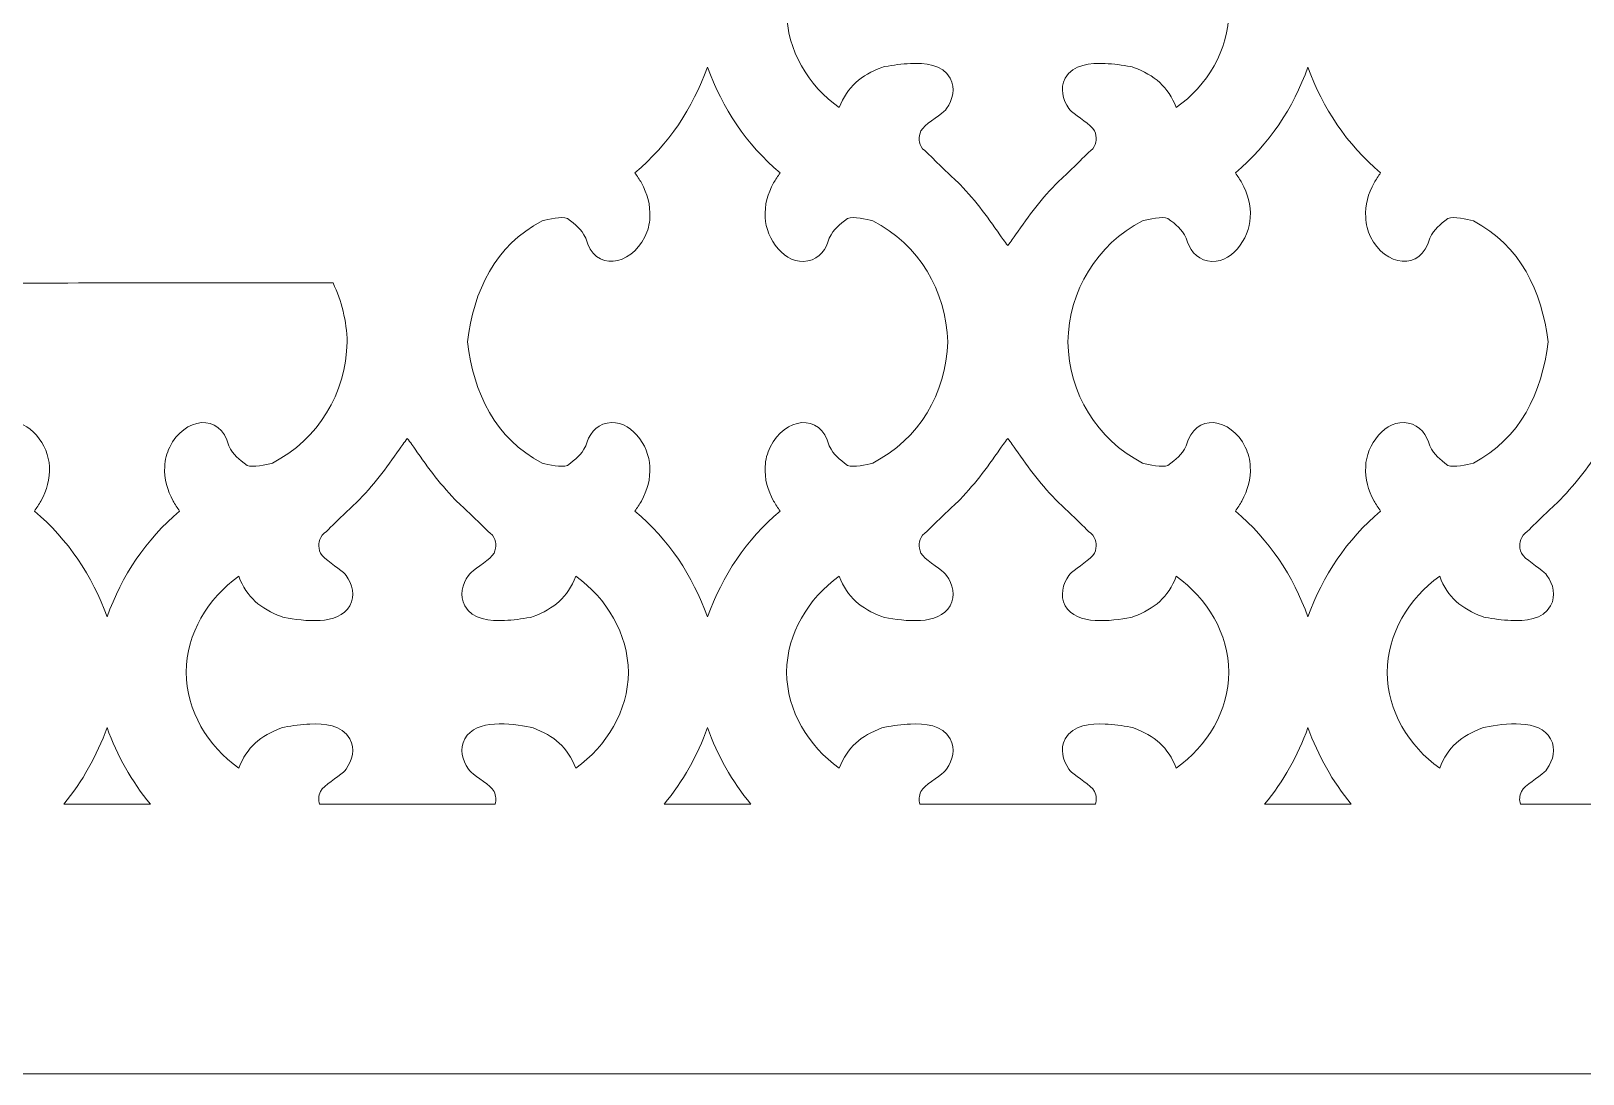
# Model space of a CAD drawing. Header units: centimetres. Extents: x -44 to 44, y -59 to 59.
# Drawn here: x -35.27 to -25.96, y -21.55 to -15.29 of the extents above; entities that cross this region are included whole.
import ezdxf

# ---------------------------------------------------------------- set-up
doc = ezdxf.new("R2010")
doc.units = ezdxf.units.CM
doc.header["$MEASUREMENT"] = 0
doc.layers.add('layer 1', color=7, linetype='Continuous')

msp = doc.modelspace()

# ---------------------------------------------------------------- linework, layer by layer
at = {"layer": 'layer 1', "color": 250, "lineweight": 9}
for points, knots in [([(-16.12309, -21.549), (-16.12309, -21.549), (-15.47685, -21.54941), (-15.47685, -21.54941), (-15.47685, -21.54941), (-15.47685, -21.54941), (-14.94831, -21.54941), (-14.94831, -21.54941), (-14.94831, -21.54941), (-14.94831, -21.54941), (-14.4126, -21.54941), (-14.4126, -21.54941), (-14.4126, -21.54941), (-14.4126, -21.54941), (-14.4126, -20.47798), (-14.4126, -20.47798), (-14.4126, -20.47798), (-14.4126, -20.17528), (-14.65245, -19.9299), (-14.94831, -19.9299), (-14.94831, -19.9299), (-14.94831, -18.03568), (-14.4126, -15.09626), (-14.4126, -14.30505), (-14.4126, -14.30505), (-14.4126, -14.30505), (-14.4126, -12.72236), (-14.4126, -12.72236), (-14.4126, -12.72236), (-14.4126, -11.93115), (-14.94831, -8.99173), (-14.94831, -7.09751), (-14.94831, -7.09751), (-14.65245, -7.09751), (-14.4126, -6.85213), (-14.4126, -6.54943), (-14.4126, -6.54943), (-14.4126, -6.54943), (-14.4126, -5.478), (-14.4126, -5.478), (-14.4126, -5.478), (-14.4126, -5.478), (-15.46206, -4.40655), (-15.46206, -4.40655), (-15.46206, -4.40655), (-15.46206, -4.40655), (-16.12309, -4.40655), (-16.12309, -4.40655), (-16.12309, -4.40655), (-16.12309, -4.40655), (-16.12309, -12.59229), (-16.12309, -12.59229), (-16.12309, -12.59229), (-16.12309, -12.59229), (-16.72309, -12.59229), (-16.72309, -12.59229), (-16.72309, -12.59229), (-16.72309, -12.59229), (-16.72309, -4.40655), (-16.72309, -4.40655), (-16.72309, -4.40655), (-16.72309, -4.40655), (-42.09452, -4.40655), (-42.09452, -4.40655), (-42.09452, -4.40655), (-42.09452, -4.40655), (-42.09452, -12.59229), (-42.09452, -12.59229), (-42.09452, -12.59229), (-42.09452, -12.59229), (-42.69452, -12.59229), (-42.69452, -12.59229), (-42.69452, -12.59229), (-42.69452, -12.59229), (-42.69452, -4.40655), (-42.69452, -4.40655), (-42.69452, -4.40655), (-42.69452, -4.40655), (-43.35555, -4.40655), (-43.35555, -4.40655), (-43.35555, -4.40655), (-43.35555, -4.40655), (-44.40501, -5.478), (-44.40501, -5.478), (-44.40501, -5.478), (-44.40501, -5.478), (-44.40501, -6.54943), (-44.40501, -6.54943), (-44.40501, -6.54943), (-44.40501, -6.85213), (-44.16516, -7.09751), (-43.8693, -7.09751), (-43.8693, -7.09751), (-43.8693, -8.99173), (-44.40501, -11.93115), (-44.40501, -12.72236), (-44.40501, -12.72236), (-44.40501, -12.72236), (-44.40501, -14.30505), (-44.40501, -14.30505), (-44.40501, -14.30505), (-44.40501, -15.09626), (-43.8693, -18.03568), (-43.8693, -19.9299), (-43.8693, -19.9299), (-44.16516, -19.9299), (-44.40501, -20.17528), (-44.40501, -20.47798), (-44.40501, -20.47798), (-44.40501, -20.47798), (-44.40501, -21.54941), (-44.40501, -21.54941), (-44.40501, -21.54941), (-44.40501, -21.54941), (-43.8693, -21.54941), (-43.8693, -21.54941), (-43.8693, -21.54941), (-43.8693, -21.54941), (-43.34076, -21.54941), (-43.34076, -21.54941), (-43.34076, -21.54941), (-43.34076, -21.54941), (-42.69452, -21.549), (-42.69452, -21.549), (-42.69452, -21.549), (-42.69452, -21.549), (-16.12309, -21.549), (-16.12309, -21.549)], [0, 0, 0, 0, 0.030303, 0.030303, 0.030303, 0.030303, 0.0606061, 0.0606061, 0.0606061, 0.0606061, 0.0909091, 0.0909091, 0.0909091, 0.0909091, 0.1212121, 0.1212121, 0.1212121, 0.1212121, 0.1515152, 0.1515152, 0.1515152, 0.1515152, 0.1818182, 0.1818182, 0.1818182, 0.1818182, 0.2121212, 0.2121212, 0.2121212, 0.2121212, 0.2424242, 0.2424242, 0.2424242, 0.2424242, 0.2727273, 0.2727273, 0.2727273, 0.2727273, 0.3030303, 0.3030303, 0.3030303, 0.3030303, 0.3333333, 0.3333333, 0.3333333, 0.3333333, 0.3636364, 0.3636364, 0.3636364, 0.3636364, 0.3939394, 0.3939394, 0.3939394, 0.3939394, 0.4242424, 0.4242424, 0.4242424, 0.4242424, 0.4545455, 0.4545455, 0.4545455, 0.4545455, 0.4848485, 0.4848485, 0.4848485, 0.4848485, 0.5151515, 0.5151515, 0.5151515, 0.5151515, 0.5454545, 0.5454545, 0.5454545, 0.5454545, 0.5757576, 0.5757576, 0.5757576, 0.5757576, 0.6060606, 0.6060606, 0.6060606, 0.6060606, 0.6363636, 0.6363636, 0.6363636, 0.6363636, 0.6666667, 0.6666667, 0.6666667, 0.6666667, 0.6969697, 0.6969697, 0.6969697, 0.6969697, 0.7272727, 0.7272727, 0.7272727, 0.7272727, 0.7575758, 0.7575758, 0.7575758, 0.7575758, 0.7878788, 0.7878788, 0.7878788, 0.7878788, 0.8181818, 0.8181818, 0.8181818, 0.8181818, 0.8484848, 0.8484848, 0.8484848, 0.8484848, 0.8787879, 0.8787879, 0.8787879, 0.8787879, 0.9090909, 0.9090909, 0.9090909, 0.9090909, 0.9393939, 0.9393939, 0.9393939, 0.9393939, 1, 1, 1, 1]), ([(-29.40881, -13.77364), (-29.42636, -13.79434), (-29.44753, -13.82541), (-29.45591, -13.83761), (-29.45591, -13.83761), (-29.53478, -13.95221), (-29.61401, -14.0586), (-29.7129, -14.1573), (-29.7129, -14.1573), (-29.7129, -14.1573), (-29.71517, -14.15957), (-29.71517, -14.15957), (-29.71517, -14.15957), (-29.71517, -14.15957), (-29.71759, -14.16171), (-29.71759, -14.16171), (-29.71759, -14.16171), (-29.78743, -14.22349), (-29.85026, -14.29174), (-29.9196, -14.35419), (-29.9196, -14.35419), (-29.94323, -14.3895), (-29.94604, -14.42087), (-29.92922, -14.46122), (-29.92922, -14.46122), (-29.90899, -14.49864), (-29.8257, -14.54631), (-29.79212, -14.57683), (-29.79212, -14.57683), (-29.79212, -14.57683), (-29.78308, -14.58504), (-29.78308, -14.58504), (-29.78308, -14.58504), (-29.78308, -14.58504), (-29.77613, -14.59509), (-29.77613, -14.59509), (-29.77613, -14.59509), (-29.73853, -14.64932), (-29.72018, -14.71545), (-29.75404, -14.77686), (-29.75404, -14.77686), (-29.82083, -14.89804), (-30.03186, -14.86854), (-30.14571, -14.84655), (-30.14571, -14.84655), (-30.14571, -14.84655), (-30.15461, -14.84484), (-30.15461, -14.84484), (-30.15461, -14.84484), (-30.15461, -14.84484), (-30.16309, -14.84166), (-30.16309, -14.84166), (-30.16309, -14.84166), (-30.28954, -14.79418), (-30.3708, -14.72747), (-30.41959, -14.60042), (-30.41959, -14.60042), (-30.60572, -14.73364), (-30.73268, -14.94356), (-30.73493, -15.17499), (-30.73493, -15.17499), (-30.73268, -15.40828), (-30.60574, -15.61839), (-30.41961, -15.75165), (-30.41961, -15.75165), (-30.3708, -15.6246), (-30.28954, -15.55789), (-30.16311, -15.51039), (-30.16311, -15.51039), (-30.16311, -15.51039), (-30.15458, -15.50719), (-30.15458, -15.50719), (-30.15458, -15.50719), (-30.15458, -15.50719), (-30.14567, -15.50548), (-30.14567, -15.50548), (-30.14567, -15.50548), (-30.09585, -15.4959), (-30.0432, -15.48911), (-29.99261, -15.48681), (-29.99261, -15.48681), (-29.90745, -15.48294), (-29.80043, -15.49101), (-29.75404, -15.57521), (-29.75404, -15.57521), (-29.72018, -15.63662), (-29.73853, -15.70275), (-29.77613, -15.75699), (-29.77613, -15.75699), (-29.77613, -15.75699), (-29.78308, -15.76704), (-29.78308, -15.76704), (-29.78308, -15.76704), (-29.78308, -15.76704), (-29.79212, -15.77524), (-29.79212, -15.77524), (-29.79212, -15.77524), (-29.82572, -15.80578), (-29.90899, -15.85339), (-29.9292, -15.89083), (-29.9292, -15.89083), (-29.94604, -15.9312), (-29.94323, -15.96257), (-29.9196, -15.99789), (-29.9196, -15.99789), (-29.85026, -16.06033), (-29.78743, -16.12858), (-29.71759, -16.19036), (-29.71759, -16.19036), (-29.71759, -16.19036), (-29.71517, -16.1925), (-29.71517, -16.1925), (-29.71517, -16.1925), (-29.71517, -16.1925), (-29.7129, -16.19477), (-29.7129, -16.19477), (-29.7129, -16.19477), (-29.61401, -16.29347), (-29.53478, -16.39986), (-29.45591, -16.51446), (-29.45591, -16.51446), (-29.44753, -16.52666), (-29.42638, -16.55773), (-29.40881, -16.57843), (-29.40881, -16.57843), (-29.39123, -16.55773), (-29.37008, -16.52666), (-29.36171, -16.51446), (-29.36171, -16.51446), (-29.28283, -16.39986), (-29.20361, -16.29347), (-29.10471, -16.19477), (-29.10471, -16.19477), (-29.10471, -16.19477), (-29.10244, -16.1925), (-29.10244, -16.1925), (-29.10244, -16.1925), (-29.10244, -16.1925), (-29.10002, -16.19036), (-29.10002, -16.19036), (-29.10002, -16.19036), (-29.03018, -16.12858), (-28.96736, -16.06033), (-28.89801, -15.99789), (-28.89801, -15.99789), (-28.87438, -15.96257), (-28.87157, -15.9312), (-28.88841, -15.89083), (-28.88841, -15.89083), (-28.90862, -15.85339), (-28.99189, -15.80578), (-29.02549, -15.77524), (-29.02549, -15.77524), (-29.02549, -15.77524), (-29.03453, -15.76704), (-29.03453, -15.76704), (-29.03453, -15.76704), (-29.03453, -15.76704), (-29.04148, -15.75699), (-29.04148, -15.75699), (-29.04148, -15.75699), (-29.07908, -15.70275), (-29.09743, -15.63662), (-29.06357, -15.57521), (-29.06357, -15.57521), (-29.01718, -15.49101), (-28.91016, -15.48294), (-28.82501, -15.48681), (-28.82501, -15.48681), (-28.77441, -15.48911), (-28.72176, -15.4959), (-28.67194, -15.50548), (-28.67194, -15.50548), (-28.67194, -15.50548), (-28.66303, -15.50719), (-28.66303, -15.50719), (-28.66303, -15.50719), (-28.66303, -15.50719), (-28.6545, -15.51039), (-28.6545, -15.51039), (-28.6545, -15.51039), (-28.52807, -15.55789), (-28.44681, -15.6246), (-28.398, -15.75165), (-28.398, -15.75165), (-28.21187, -15.61839), (-28.08493, -15.40828), (-28.08268, -15.17499), (-28.08268, -15.17499), (-28.08493, -14.94356), (-28.21189, -14.73364), (-28.39802, -14.60042), (-28.39802, -14.60042), (-28.44681, -14.72747), (-28.52807, -14.79418), (-28.65452, -14.84166), (-28.65452, -14.84166), (-28.65452, -14.84166), (-28.66301, -14.84484), (-28.66301, -14.84484), (-28.66301, -14.84484), (-28.66301, -14.84484), (-28.6719, -14.84655), (-28.6719, -14.84655), (-28.6719, -14.84655), (-28.78575, -14.86854), (-28.99678, -14.89804), (-29.06357, -14.77686), (-29.06357, -14.77686), (-29.09743, -14.71545), (-29.07908, -14.64932), (-29.04148, -14.59509), (-29.04148, -14.59509), (-29.04148, -14.59509), (-29.03453, -14.58504), (-29.03453, -14.58504), (-29.03453, -14.58504), (-29.03453, -14.58504), (-29.02549, -14.57683), (-29.02549, -14.57683), (-29.02549, -14.57683), (-28.99191, -14.54631), (-28.90862, -14.49864), (-28.88839, -14.46122), (-28.88839, -14.46122), (-28.87157, -14.42087), (-28.87438, -14.3895), (-28.89801, -14.35419), (-28.89801, -14.35419), (-28.96736, -14.29174), (-29.03018, -14.22349), (-29.10002, -14.16171), (-29.10002, -14.16171), (-29.10002, -14.16171), (-29.10244, -14.15957), (-29.10244, -14.15957), (-29.10244, -14.15957), (-29.10244, -14.15957), (-29.10471, -14.1573), (-29.10471, -14.1573), (-29.10471, -14.1573), (-29.20361, -14.0586), (-29.28283, -13.95221), (-29.36171, -13.83761), (-29.36171, -13.83761), (-29.37008, -13.82541), (-29.39126, -13.79434), (-29.40881, -13.77364)], [0, 0, 0, 0, 0.015873, 0.015873, 0.015873, 0.015873, 0.031746, 0.031746, 0.031746, 0.031746, 0.047619, 0.047619, 0.047619, 0.047619, 0.0634921, 0.0634921, 0.0634921, 0.0634921, 0.0793651, 0.0793651, 0.0793651, 0.0793651, 0.0952381, 0.0952381, 0.0952381, 0.0952381, 0.1111111, 0.1111111, 0.1111111, 0.1111111, 0.1269841, 0.1269841, 0.1269841, 0.1269841, 0.1428571, 0.1428571, 0.1428571, 0.1428571, 0.1587302, 0.1587302, 0.1587302, 0.1587302, 0.1746032, 0.1746032, 0.1746032, 0.1746032, 0.1904762, 0.1904762, 0.1904762, 0.1904762, 0.2063492, 0.2063492, 0.2063492, 0.2063492, 0.2222222, 0.2222222, 0.2222222, 0.2222222, 0.2380952, 0.2380952, 0.2380952, 0.2380952, 0.2539683, 0.2539683, 0.2539683, 0.2539683, 0.2698413, 0.2698413, 0.2698413, 0.2698413, 0.2857143, 0.2857143, 0.2857143, 0.2857143, 0.3015873, 0.3015873, 0.3015873, 0.3015873, 0.3174603, 0.3174603, 0.3174603, 0.3174603, 0.3333333, 0.3333333, 0.3333333, 0.3333333, 0.3492063, 0.3492063, 0.3492063, 0.3492063, 0.3650794, 0.3650794, 0.3650794, 0.3650794, 0.3809524, 0.3809524, 0.3809524, 0.3809524, 0.3968254, 0.3968254, 0.3968254, 0.3968254, 0.4126984, 0.4126984, 0.4126984, 0.4126984, 0.4285714, 0.4285714, 0.4285714, 0.4285714, 0.4444444, 0.4444444, 0.4444444, 0.4444444, 0.4603175, 0.4603175, 0.4603175, 0.4603175, 0.4761905, 0.4761905, 0.4761905, 0.4761905, 0.4920635, 0.4920635, 0.4920635, 0.4920635, 0.5079365, 0.5079365, 0.5079365, 0.5079365, 0.5238095, 0.5238095, 0.5238095, 0.5238095, 0.5396825, 0.5396825, 0.5396825, 0.5396825, 0.5555556, 0.5555556, 0.5555556, 0.5555556, 0.5714286, 0.5714286, 0.5714286, 0.5714286, 0.5873016, 0.5873016, 0.5873016, 0.5873016, 0.6031746, 0.6031746, 0.6031746, 0.6031746, 0.6190476, 0.6190476, 0.6190476, 0.6190476, 0.6349206, 0.6349206, 0.6349206, 0.6349206, 0.6507937, 0.6507937, 0.6507937, 0.6507937, 0.6666667, 0.6666667, 0.6666667, 0.6666667, 0.6825397, 0.6825397, 0.6825397, 0.6825397, 0.6984127, 0.6984127, 0.6984127, 0.6984127, 0.7142857, 0.7142857, 0.7142857, 0.7142857, 0.7301587, 0.7301587, 0.7301587, 0.7301587, 0.7460317, 0.7460317, 0.7460317, 0.7460317, 0.7619048, 0.7619048, 0.7619048, 0.7619048, 0.7777778, 0.7777778, 0.7777778, 0.7777778, 0.7936508, 0.7936508, 0.7936508, 0.7936508, 0.8095238, 0.8095238, 0.8095238, 0.8095238, 0.8253968, 0.8253968, 0.8253968, 0.8253968, 0.8412698, 0.8412698, 0.8412698, 0.8412698, 0.8571429, 0.8571429, 0.8571429, 0.8571429, 0.8730159, 0.8730159, 0.8730159, 0.8730159, 0.8888889, 0.8888889, 0.8888889, 0.8888889, 0.9047619, 0.9047619, 0.9047619, 0.9047619, 0.9206349, 0.9206349, 0.9206349, 0.9206349, 0.9365079, 0.9365079, 0.9365079, 0.9365079, 0.952381, 0.952381, 0.952381, 0.952381, 0.968254, 0.968254, 0.968254, 0.968254, 1, 1, 1, 1]), ([(-30.21763, -17.88424), (-29.94006, -17.74009), (-29.77851, -17.4678), (-29.769, -17.15766), (-29.769, -17.15766), (-29.77851, -16.84753), (-29.94006, -16.57524), (-30.21763, -16.43109), (-30.21763, -16.43109), (-30.25583, -16.42067), (-30.3345, -16.40306), (-30.36986, -16.41677), (-30.36986, -16.41677), (-30.42013, -16.45639), (-30.45056, -16.47664), (-30.47951, -16.53411), (-30.47951, -16.53411), (-30.49635, -16.59971), (-30.53663, -16.65726), (-30.60776, -16.67145), (-30.60776, -16.67145), (-30.74569, -16.69899), (-30.86055, -16.53555), (-30.86336, -16.41054), (-30.86336, -16.41054), (-30.86803, -16.33618), (-30.84846, -16.26804), (-30.81285, -16.20317), (-30.81285, -16.20317), (-30.80205, -16.1835), (-30.78724, -16.16286), (-30.77391, -16.14264), (-30.77391, -16.14264), (-30.97733, -15.97172), (-31.12022, -15.75534), (-31.20945, -15.50822), (-31.20945, -15.50822), (-31.29868, -15.75536), (-31.44156, -15.97174), (-31.64501, -16.14266), (-31.64501, -16.14266), (-31.63174, -16.16274), (-31.61689, -16.18344), (-31.60605, -16.20317), (-31.60605, -16.20317), (-31.57043, -16.26801), (-31.55089, -16.33611), (-31.55554, -16.41045), (-31.55554, -16.41045), (-31.55636, -16.45067), (-31.56756, -16.49061), (-31.58516, -16.52664), (-31.58516, -16.52664), (-31.67066, -16.70173), (-31.88786, -16.74096), (-31.9395, -16.53392), (-31.9395, -16.53392), (-31.96841, -16.47658), (-31.99886, -16.45635), (-32.04906, -16.41675), (-32.04906, -16.41675), (-32.0844, -16.40306), (-32.16306, -16.42067), (-32.20125, -16.43109), (-32.20125, -16.43109), (-32.48318, -16.57774), (-32.61306, -16.85284), (-32.64921, -17.15766), (-32.64921, -17.15766), (-32.61306, -17.46249), (-32.48318, -17.73759), (-32.20125, -17.88424), (-32.20125, -17.88424), (-32.16306, -17.89466), (-32.0844, -17.91227), (-32.04908, -17.89854), (-32.04908, -17.89854), (-31.99877, -17.85889), (-31.96834, -17.83869), (-31.93939, -17.78119), (-31.93939, -17.78119), (-31.92255, -17.71562), (-31.88228, -17.65806), (-31.81116, -17.64386), (-31.81116, -17.64386), (-31.67323, -17.61632), (-31.55835, -17.77978), (-31.55554, -17.90479), (-31.55554, -17.90479), (-31.55087, -17.97913), (-31.57041, -18.04727), (-31.60605, -18.11214), (-31.60605, -18.11214), (-31.61685, -18.13183), (-31.63166, -18.15244), (-31.64498, -18.17267), (-31.64498, -18.17267), (-31.44154, -18.34359), (-31.29866, -18.55997), (-31.20945, -18.80711), (-31.20945, -18.80711), (-31.12022, -18.55997), (-30.97733, -18.34356), (-30.77389, -18.17265), (-30.77389, -18.17265), (-30.78716, -18.15257), (-30.80201, -18.13187), (-30.81285, -18.11214), (-30.81285, -18.11214), (-30.84846, -18.04731), (-30.86801, -17.97919), (-30.86336, -17.90488), (-30.86336, -17.90488), (-30.86254, -17.86466), (-30.85131, -17.82471), (-30.83374, -17.78869), (-30.83374, -17.78869), (-30.74824, -17.61362), (-30.53104, -17.57436), (-30.4794, -17.78139), (-30.4794, -17.78139), (-30.45049, -17.83873), (-30.42006, -17.85894), (-30.36983, -17.89854), (-30.36983, -17.89854), (-30.3345, -17.91227), (-30.25583, -17.89466), (-30.21763, -17.88424)], [0, 0, 0, 0, 0.030303, 0.030303, 0.030303, 0.030303, 0.0606061, 0.0606061, 0.0606061, 0.0606061, 0.0909091, 0.0909091, 0.0909091, 0.0909091, 0.1212121, 0.1212121, 0.1212121, 0.1212121, 0.1515152, 0.1515152, 0.1515152, 0.1515152, 0.1818182, 0.1818182, 0.1818182, 0.1818182, 0.2121212, 0.2121212, 0.2121212, 0.2121212, 0.2424242, 0.2424242, 0.2424242, 0.2424242, 0.2727273, 0.2727273, 0.2727273, 0.2727273, 0.3030303, 0.3030303, 0.3030303, 0.3030303, 0.3333333, 0.3333333, 0.3333333, 0.3333333, 0.3636364, 0.3636364, 0.3636364, 0.3636364, 0.3939394, 0.3939394, 0.3939394, 0.3939394, 0.4242424, 0.4242424, 0.4242424, 0.4242424, 0.4545455, 0.4545455, 0.4545455, 0.4545455, 0.4848485, 0.4848485, 0.4848485, 0.4848485, 0.5151515, 0.5151515, 0.5151515, 0.5151515, 0.5454545, 0.5454545, 0.5454545, 0.5454545, 0.5757576, 0.5757576, 0.5757576, 0.5757576, 0.6060606, 0.6060606, 0.6060606, 0.6060606, 0.6363636, 0.6363636, 0.6363636, 0.6363636, 0.6666667, 0.6666667, 0.6666667, 0.6666667, 0.6969697, 0.6969697, 0.6969697, 0.6969697, 0.7272727, 0.7272727, 0.7272727, 0.7272727, 0.7575758, 0.7575758, 0.7575758, 0.7575758, 0.7878788, 0.7878788, 0.7878788, 0.7878788, 0.8181818, 0.8181818, 0.8181818, 0.8181818, 0.8484848, 0.8484848, 0.8484848, 0.8484848, 0.8787879, 0.8787879, 0.8787879, 0.8787879, 0.9090909, 0.9090909, 0.9090909, 0.9090909, 0.9393939, 0.9393939, 0.9393939, 0.9393939, 1, 1, 1, 1]), ([(-28.59998, -17.88424), (-28.87755, -17.74009), (-29.0391, -17.4678), (-29.04861, -17.15766), (-29.04861, -17.15766), (-29.0391, -16.84753), (-28.87755, -16.57524), (-28.59998, -16.43109), (-28.59998, -16.43109), (-28.56178, -16.42067), (-28.48311, -16.40306), (-28.44776, -16.41677), (-28.44776, -16.41677), (-28.39748, -16.45639), (-28.36706, -16.47664), (-28.33811, -16.53411), (-28.33811, -16.53411), (-28.32126, -16.59971), (-28.28098, -16.65726), (-28.20986, -16.67145), (-28.20986, -16.67145), (-28.07192, -16.69899), (-27.95706, -16.53555), (-27.95426, -16.41054), (-27.95426, -16.41054), (-27.94958, -16.33618), (-27.96915, -16.26804), (-28.00476, -16.20317), (-28.00476, -16.20317), (-28.01556, -16.1835), (-28.03037, -16.16286), (-28.0437, -16.14264), (-28.0437, -16.14264), (-27.84028, -15.97172), (-27.69739, -15.75534), (-27.60816, -15.50822), (-27.60816, -15.50822), (-27.51893, -15.75536), (-27.37605, -15.97174), (-27.17261, -16.14266), (-27.17261, -16.14266), (-27.18587, -16.16274), (-27.20072, -16.18344), (-27.21156, -16.20317), (-27.21156, -16.20317), (-27.24718, -16.26801), (-27.26672, -16.33611), (-27.26207, -16.41045), (-27.26207, -16.41045), (-27.26126, -16.45067), (-27.25005, -16.49061), (-27.23246, -16.52664), (-27.23246, -16.52664), (-27.14696, -16.70173), (-26.92976, -16.74096), (-26.87811, -16.53392), (-26.87811, -16.53392), (-26.84921, -16.47658), (-26.81876, -16.45635), (-26.76855, -16.41675), (-26.76855, -16.41675), (-26.73321, -16.40306), (-26.65455, -16.42067), (-26.61636, -16.43109), (-26.61636, -16.43109), (-26.33443, -16.57774), (-26.20455, -16.85284), (-26.1684, -17.15766), (-26.1684, -17.15766), (-26.20455, -17.46249), (-26.33443, -17.73759), (-26.61636, -17.88424), (-26.61636, -17.88424), (-26.65455, -17.89466), (-26.73321, -17.91227), (-26.76853, -17.89854), (-26.76853, -17.89854), (-26.81884, -17.85889), (-26.84927, -17.83869), (-26.87822, -17.78119), (-26.87822, -17.78119), (-26.89506, -17.71562), (-26.93533, -17.65806), (-27.00645, -17.64386), (-27.00645, -17.64386), (-27.14438, -17.61632), (-27.25926, -17.77978), (-27.26207, -17.90479), (-27.26207, -17.90479), (-27.26674, -17.97913), (-27.2472, -18.04727), (-27.21156, -18.11214), (-27.21156, -18.11214), (-27.20076, -18.13183), (-27.18596, -18.15244), (-27.17263, -18.17267), (-27.17263, -18.17267), (-27.37607, -18.34359), (-27.51896, -18.55997), (-27.60816, -18.80711), (-27.60816, -18.80711), (-27.69739, -18.55997), (-27.84028, -18.34356), (-28.04372, -18.17265), (-28.04372, -18.17265), (-28.03046, -18.15257), (-28.01561, -18.13187), (-28.00476, -18.11214), (-28.00476, -18.11214), (-27.96915, -18.04731), (-27.94961, -17.97919), (-27.95426, -17.90488), (-27.95426, -17.90488), (-27.95507, -17.86466), (-27.9663, -17.82471), (-27.98387, -17.78869), (-27.98387, -17.78869), (-28.06937, -17.61362), (-28.28657, -17.57436), (-28.33821, -17.78139), (-28.33821, -17.78139), (-28.36712, -17.83873), (-28.39755, -17.85894), (-28.44778, -17.89854), (-28.44778, -17.89854), (-28.48311, -17.91227), (-28.56178, -17.89466), (-28.59998, -17.88424)], [0, 0, 0, 0, 0.030303, 0.030303, 0.030303, 0.030303, 0.0606061, 0.0606061, 0.0606061, 0.0606061, 0.0909091, 0.0909091, 0.0909091, 0.0909091, 0.1212121, 0.1212121, 0.1212121, 0.1212121, 0.1515152, 0.1515152, 0.1515152, 0.1515152, 0.1818182, 0.1818182, 0.1818182, 0.1818182, 0.2121212, 0.2121212, 0.2121212, 0.2121212, 0.2424242, 0.2424242, 0.2424242, 0.2424242, 0.2727273, 0.2727273, 0.2727273, 0.2727273, 0.3030303, 0.3030303, 0.3030303, 0.3030303, 0.3333333, 0.3333333, 0.3333333, 0.3333333, 0.3636364, 0.3636364, 0.3636364, 0.3636364, 0.3939394, 0.3939394, 0.3939394, 0.3939394, 0.4242424, 0.4242424, 0.4242424, 0.4242424, 0.4545455, 0.4545455, 0.4545455, 0.4545455, 0.4848485, 0.4848485, 0.4848485, 0.4848485, 0.5151515, 0.5151515, 0.5151515, 0.5151515, 0.5454545, 0.5454545, 0.5454545, 0.5454545, 0.5757576, 0.5757576, 0.5757576, 0.5757576, 0.6060606, 0.6060606, 0.6060606, 0.6060606, 0.6363636, 0.6363636, 0.6363636, 0.6363636, 0.6666667, 0.6666667, 0.6666667, 0.6666667, 0.6969697, 0.6969697, 0.6969697, 0.6969697, 0.7272727, 0.7272727, 0.7272727, 0.7272727, 0.7575758, 0.7575758, 0.7575758, 0.7575758, 0.7878788, 0.7878788, 0.7878788, 0.7878788, 0.8181818, 0.8181818, 0.8181818, 0.8181818, 0.8484848, 0.8484848, 0.8484848, 0.8484848, 0.8787879, 0.8787879, 0.8787879, 0.8787879, 0.9090909, 0.9090909, 0.9090909, 0.9090909, 0.9393939, 0.9393939, 0.9393939, 0.9393939, 1, 1, 1, 1]), ([(-33.4551, -16.80379), (-34.13355, -16.80274), (-34.81204, -16.80399), (-35.49049, -16.80399), (-35.49049, -16.80399), (-35.71178, -16.80399), (-35.93306, -16.80386), (-36.15435, -16.80371), (-36.15435, -16.80371), (-36.20492, -16.91209), (-36.23565, -17.03237), (-36.25052, -17.15766), (-36.25052, -17.15766), (-36.21433, -17.46249), (-36.08449, -17.73759), (-35.80253, -17.88424), (-35.80253, -17.88424), (-35.76435, -17.89466), (-35.68571, -17.91227), (-35.65039, -17.89854), (-35.65039, -17.89854), (-35.6001, -17.85891), (-35.56963, -17.83869), (-35.54068, -17.78119), (-35.54068, -17.78119), (-35.52383, -17.71562), (-35.48357, -17.65806), (-35.41245, -17.64386), (-35.41245, -17.64386), (-35.27451, -17.61634), (-35.15968, -17.77978), (-35.15685, -17.90477), (-35.15685, -17.90477), (-35.15216, -17.97913), (-35.17172, -18.04727), (-35.20733, -18.11214), (-35.20733, -18.11214), (-35.21813, -18.13183), (-35.23294, -18.15246), (-35.24627, -18.17269), (-35.24627, -18.17269), (-35.04283, -18.34359), (-34.89996, -18.55999), (-34.81076, -18.80713), (-34.81076, -18.80713), (-34.72153, -18.55997), (-34.57864, -18.34356), (-34.37518, -18.17263), (-34.37518, -18.17263), (-34.38844, -18.15257), (-34.40331, -18.13187), (-34.41413, -18.11216), (-34.41413, -18.11216), (-34.44975, -18.04731), (-34.46931, -17.97921), (-34.46466, -17.90488), (-34.46466, -17.90488), (-34.46385, -17.86466), (-34.45262, -17.82471), (-34.43505, -17.78869), (-34.43505, -17.78869), (-34.34955, -17.61362), (-34.13235, -17.57436), (-34.08071, -17.78139), (-34.08071, -17.78139), (-34.0518, -17.83873), (-34.02137, -17.85894), (-33.97114, -17.89854), (-33.97114, -17.89854), (-33.93578, -17.91227), (-33.85714, -17.89466), (-33.81893, -17.88424), (-33.81893, -17.88424), (-33.54137, -17.74011), (-33.3798, -17.4678), (-33.37031, -17.15766), (-33.37031, -17.15766), (-33.37416, -17.03141), (-33.40326, -16.91141), (-33.4551, -16.80379)], [0, 0, 0, 0, 0.047619, 0.047619, 0.047619, 0.047619, 0.0952381, 0.0952381, 0.0952381, 0.0952381, 0.1428571, 0.1428571, 0.1428571, 0.1428571, 0.1904762, 0.1904762, 0.1904762, 0.1904762, 0.2380952, 0.2380952, 0.2380952, 0.2380952, 0.2857143, 0.2857143, 0.2857143, 0.2857143, 0.3333333, 0.3333333, 0.3333333, 0.3333333, 0.3809524, 0.3809524, 0.3809524, 0.3809524, 0.4285714, 0.4285714, 0.4285714, 0.4285714, 0.4761905, 0.4761905, 0.4761905, 0.4761905, 0.5238095, 0.5238095, 0.5238095, 0.5238095, 0.5714286, 0.5714286, 0.5714286, 0.5714286, 0.6190476, 0.6190476, 0.6190476, 0.6190476, 0.6666667, 0.6666667, 0.6666667, 0.6666667, 0.7142857, 0.7142857, 0.7142857, 0.7142857, 0.7619048, 0.7619048, 0.7619048, 0.7619048, 0.8095238, 0.8095238, 0.8095238, 0.8095238, 0.8571429, 0.8571429, 0.8571429, 0.8571429, 0.9047619, 0.9047619, 0.9047619, 0.9047619, 1, 1, 1, 1]), ([(-33.53663, -19.9299), (-33.53663, -19.9299), (-32.48357, -19.9299), (-32.48357, -19.9299), (-32.48357, -19.9299), (-32.47575, -19.90607), (-32.47793, -19.88226), (-32.48968, -19.85409), (-32.48968, -19.85409), (-32.50991, -19.81665), (-32.59316, -19.76904), (-32.62676, -19.73852), (-32.62676, -19.73852), (-32.62676, -19.73852), (-32.6358, -19.73029), (-32.6358, -19.73029), (-32.6358, -19.73029), (-32.6358, -19.73029), (-32.64276, -19.72024), (-32.64276, -19.72024), (-32.64276, -19.72024), (-32.68037, -19.66601), (-32.69871, -19.59988), (-32.66486, -19.53846), (-32.66486, -19.53846), (-32.59804, -19.41724), (-32.38706, -19.44684), (-32.27323, -19.46874), (-32.27323, -19.46874), (-32.27323, -19.46874), (-32.26431, -19.47045), (-32.26431, -19.47045), (-32.26431, -19.47045), (-32.26431, -19.47045), (-32.25581, -19.47364), (-32.25581, -19.47364), (-32.25581, -19.47364), (-32.12936, -19.52113), (-32.04812, -19.58786), (-31.99931, -19.71489), (-31.99931, -19.71489), (-31.81318, -19.58166), (-31.68621, -19.37175), (-31.68396, -19.14032), (-31.68396, -19.14032), (-31.68621, -18.90703), (-31.81316, -18.69692), (-31.99931, -18.56368), (-31.99931, -18.56368), (-32.04812, -18.69073), (-32.12936, -18.75746), (-32.25583, -18.80492), (-32.25583, -18.80492), (-32.25583, -18.80492), (-32.26436, -18.80811), (-32.26436, -18.80811), (-32.26436, -18.80811), (-32.26436, -18.80811), (-32.27329, -18.80983), (-32.27329, -18.80983), (-32.27329, -18.80983), (-32.32313, -18.81941), (-32.37568, -18.82618), (-32.42629, -18.82849), (-32.42629, -18.82849), (-32.51145, -18.83235), (-32.61846, -18.82429), (-32.66486, -18.7401), (-32.66486, -18.7401), (-32.69871, -18.67869), (-32.68037, -18.61256), (-32.64276, -18.55832), (-32.64276, -18.55832), (-32.64276, -18.55832), (-32.6358, -18.54827), (-32.6358, -18.54827), (-32.6358, -18.54827), (-32.6358, -18.54827), (-32.62676, -18.54004), (-32.62676, -18.54004), (-32.62676, -18.54004), (-32.59316, -18.50953), (-32.50991, -18.46191), (-32.48968, -18.42448), (-32.48968, -18.42448), (-32.47286, -18.38415), (-32.47566, -18.35276), (-32.49932, -18.31744), (-32.49932, -18.31744), (-32.56864, -18.25498), (-32.63153, -18.18673), (-32.70135, -18.12493), (-32.70135, -18.12493), (-32.70135, -18.12493), (-32.70375, -18.12281), (-32.70375, -18.12281), (-32.70375, -18.12281), (-32.70375, -18.12281), (-32.70602, -18.12054), (-32.70602, -18.12054), (-32.70602, -18.12054), (-32.80491, -18.02184), (-32.88407, -17.91546), (-32.96297, -17.80089), (-32.96297, -17.80089), (-32.97137, -17.78869), (-32.99254, -17.75762), (-33.01011, -17.73688), (-33.01011, -17.73688), (-33.02768, -17.75762), (-33.04883, -17.78867), (-33.05721, -17.80086), (-33.05721, -17.80086), (-33.13609, -17.91546), (-33.21529, -18.02184), (-33.31418, -18.12054), (-33.31418, -18.12054), (-33.31418, -18.12054), (-33.31646, -18.12281), (-33.31646, -18.12281), (-33.31646, -18.12281), (-33.31646, -18.12281), (-33.31886, -18.12493), (-33.31886, -18.12493), (-33.31886, -18.12493), (-33.38867, -18.18673), (-33.45156, -18.25498), (-33.52088, -18.31744), (-33.52088, -18.31744), (-33.54454, -18.35276), (-33.54733, -18.38415), (-33.53053, -18.42448), (-33.53053, -18.42448), (-33.51026, -18.46194), (-33.42705, -18.50951), (-33.39345, -18.54004), (-33.39345, -18.54004), (-33.39345, -18.54004), (-33.38441, -18.54827), (-33.38441, -18.54827), (-33.38441, -18.54827), (-33.38441, -18.54827), (-33.37744, -18.55832), (-33.37744, -18.55832), (-33.37744, -18.55832), (-33.33983, -18.61256), (-33.32149, -18.67869), (-33.35535, -18.7401), (-33.35535, -18.7401), (-33.42216, -18.86134), (-33.63306, -18.83169), (-33.74691, -18.80983), (-33.74691, -18.80983), (-33.74691, -18.80983), (-33.75585, -18.80811), (-33.75585, -18.80811), (-33.75585, -18.80811), (-33.75585, -18.80811), (-33.76438, -18.80492), (-33.76438, -18.80492), (-33.76438, -18.80492), (-33.89083, -18.75746), (-33.97208, -18.69073), (-34.0209, -18.5637), (-34.0209, -18.5637), (-34.20705, -18.6969), (-34.33399, -18.90681), (-34.33624, -19.13826), (-34.33624, -19.13826), (-34.33399, -19.37156), (-34.20703, -19.58164), (-34.0209, -19.71489), (-34.0209, -19.71489), (-33.97211, -19.58784), (-33.89085, -19.52113), (-33.7644, -19.47364), (-33.7644, -19.47364), (-33.7644, -19.47364), (-33.75589, -19.47045), (-33.75589, -19.47045), (-33.75589, -19.47045), (-33.75589, -19.47045), (-33.74698, -19.46874), (-33.74698, -19.46874), (-33.74698, -19.46874), (-33.69716, -19.45916), (-33.64451, -19.45236), (-33.59391, -19.45007), (-33.59391, -19.45007), (-33.50876, -19.44619), (-33.40174, -19.45427), (-33.35535, -19.53846), (-33.35535, -19.53846), (-33.32149, -19.59988), (-33.33983, -19.66601), (-33.37744, -19.72024), (-33.37744, -19.72024), (-33.37744, -19.72024), (-33.38441, -19.73029), (-33.38441, -19.73029), (-33.38441, -19.73029), (-33.38441, -19.73029), (-33.39345, -19.73852), (-33.39345, -19.73852), (-33.39345, -19.73852), (-33.42705, -19.76906), (-33.51026, -19.81663), (-33.53053, -19.85409), (-33.53053, -19.85409), (-33.54227, -19.88226), (-33.54443, -19.90607), (-33.53663, -19.9299)], [0, 0, 0, 0, 0.0185185, 0.0185185, 0.0185185, 0.0185185, 0.037037, 0.037037, 0.037037, 0.037037, 0.0555556, 0.0555556, 0.0555556, 0.0555556, 0.0740741, 0.0740741, 0.0740741, 0.0740741, 0.0925926, 0.0925926, 0.0925926, 0.0925926, 0.1111111, 0.1111111, 0.1111111, 0.1111111, 0.1296296, 0.1296296, 0.1296296, 0.1296296, 0.1481481, 0.1481481, 0.1481481, 0.1481481, 0.1666667, 0.1666667, 0.1666667, 0.1666667, 0.1851852, 0.1851852, 0.1851852, 0.1851852, 0.2037037, 0.2037037, 0.2037037, 0.2037037, 0.2222222, 0.2222222, 0.2222222, 0.2222222, 0.2407407, 0.2407407, 0.2407407, 0.2407407, 0.2592593, 0.2592593, 0.2592593, 0.2592593, 0.2777778, 0.2777778, 0.2777778, 0.2777778, 0.2962963, 0.2962963, 0.2962963, 0.2962963, 0.3148148, 0.3148148, 0.3148148, 0.3148148, 0.3333333, 0.3333333, 0.3333333, 0.3333333, 0.3518519, 0.3518519, 0.3518519, 0.3518519, 0.3703704, 0.3703704, 0.3703704, 0.3703704, 0.3888889, 0.3888889, 0.3888889, 0.3888889, 0.4074074, 0.4074074, 0.4074074, 0.4074074, 0.4259259, 0.4259259, 0.4259259, 0.4259259, 0.4444444, 0.4444444, 0.4444444, 0.4444444, 0.462963, 0.462963, 0.462963, 0.462963, 0.4814815, 0.4814815, 0.4814815, 0.4814815, 0.5, 0.5, 0.5, 0.5, 0.5185185, 0.5185185, 0.5185185, 0.5185185, 0.537037, 0.537037, 0.537037, 0.537037, 0.5555556, 0.5555556, 0.5555556, 0.5555556, 0.5740741, 0.5740741, 0.5740741, 0.5740741, 0.5925926, 0.5925926, 0.5925926, 0.5925926, 0.6111111, 0.6111111, 0.6111111, 0.6111111, 0.6296296, 0.6296296, 0.6296296, 0.6296296, 0.6481481, 0.6481481, 0.6481481, 0.6481481, 0.6666667, 0.6666667, 0.6666667, 0.6666667, 0.6851852, 0.6851852, 0.6851852, 0.6851852, 0.7037037, 0.7037037, 0.7037037, 0.7037037, 0.7222222, 0.7222222, 0.7222222, 0.7222222, 0.7407407, 0.7407407, 0.7407407, 0.7407407, 0.7592593, 0.7592593, 0.7592593, 0.7592593, 0.7777778, 0.7777778, 0.7777778, 0.7777778, 0.7962963, 0.7962963, 0.7962963, 0.7962963, 0.8148148, 0.8148148, 0.8148148, 0.8148148, 0.8333333, 0.8333333, 0.8333333, 0.8333333, 0.8518519, 0.8518519, 0.8518519, 0.8518519, 0.8703704, 0.8703704, 0.8703704, 0.8703704, 0.8888889, 0.8888889, 0.8888889, 0.8888889, 0.9074074, 0.9074074, 0.9074074, 0.9074074, 0.9259259, 0.9259259, 0.9259259, 0.9259259, 0.9444444, 0.9444444, 0.9444444, 0.9444444, 0.962963, 0.962963, 0.962963, 0.962963, 1, 1, 1, 1]), ([(-29.93533, -19.9299), (-29.93533, -19.9299), (-28.88228, -19.9299), (-28.88228, -19.9299), (-28.88228, -19.9299), (-28.87446, -19.90607), (-28.87665, -19.88226), (-28.88839, -19.85409), (-28.88839, -19.85409), (-28.90862, -19.81665), (-28.99187, -19.76904), (-29.02547, -19.73852), (-29.02547, -19.73852), (-29.02547, -19.73852), (-29.03451, -19.73029), (-29.03451, -19.73029), (-29.03451, -19.73029), (-29.03451, -19.73029), (-29.04148, -19.72024), (-29.04148, -19.72024), (-29.04148, -19.72024), (-29.07908, -19.66601), (-29.09743, -19.59988), (-29.06357, -19.53846), (-29.06357, -19.53846), (-29.01718, -19.45427), (-28.91016, -19.44619), (-28.82501, -19.45007), (-28.82501, -19.45007), (-28.77441, -19.45236), (-28.72176, -19.45916), (-28.67194, -19.46874), (-28.67194, -19.46874), (-28.67194, -19.46874), (-28.66303, -19.47045), (-28.66303, -19.47045), (-28.66303, -19.47045), (-28.66303, -19.47045), (-28.65452, -19.47364), (-28.65452, -19.47364), (-28.65452, -19.47364), (-28.52807, -19.52113), (-28.44681, -19.58784), (-28.39802, -19.71489), (-28.39802, -19.71489), (-28.21189, -19.58164), (-28.08493, -19.37156), (-28.08268, -19.13826), (-28.08268, -19.13826), (-28.08493, -18.90684), (-28.21187, -18.6969), (-28.39802, -18.56368), (-28.39802, -18.56368), (-28.44681, -18.69073), (-28.52807, -18.75746), (-28.65454, -18.80492), (-28.65454, -18.80492), (-28.65454, -18.80492), (-28.66307, -18.80811), (-28.66307, -18.80811), (-28.66307, -18.80811), (-28.66307, -18.80811), (-28.67201, -18.80983), (-28.67201, -18.80983), (-28.67201, -18.80983), (-28.78586, -18.83169), (-28.99676, -18.86134), (-29.06357, -18.7401), (-29.06357, -18.7401), (-29.09743, -18.67869), (-29.07908, -18.61256), (-29.04148, -18.55832), (-29.04148, -18.55832), (-29.04148, -18.55832), (-29.03451, -18.54827), (-29.03451, -18.54827), (-29.03451, -18.54827), (-29.03451, -18.54827), (-29.02547, -18.54004), (-29.02547, -18.54004), (-29.02547, -18.54004), (-28.99187, -18.50953), (-28.90862, -18.46191), (-28.88839, -18.42448), (-28.88839, -18.42448), (-28.87157, -18.38415), (-28.87438, -18.35276), (-28.89803, -18.31744), (-28.89803, -18.31744), (-28.96736, -18.25498), (-29.03023, -18.18673), (-29.10004, -18.12493), (-29.10004, -18.12493), (-29.10004, -18.12493), (-29.10244, -18.12281), (-29.10244, -18.12281), (-29.10244, -18.12281), (-29.10244, -18.12281), (-29.10471, -18.12054), (-29.10471, -18.12054), (-29.10471, -18.12054), (-29.20361, -18.02184), (-29.28283, -17.91546), (-29.36171, -17.80086), (-29.36171, -17.80086), (-29.37008, -17.78867), (-29.39123, -17.7576), (-29.40881, -17.73688), (-29.40881, -17.73688), (-29.42638, -17.7576), (-29.44753, -17.78867), (-29.45591, -17.80086), (-29.45591, -17.80086), (-29.53478, -17.91546), (-29.61401, -18.02184), (-29.7129, -18.12054), (-29.7129, -18.12054), (-29.7129, -18.12054), (-29.71517, -18.12281), (-29.71517, -18.12281), (-29.71517, -18.12281), (-29.71517, -18.12281), (-29.71757, -18.12493), (-29.71757, -18.12493), (-29.71757, -18.12493), (-29.78738, -18.18673), (-29.85026, -18.25498), (-29.91958, -18.31744), (-29.91958, -18.31744), (-29.94323, -18.35276), (-29.94604, -18.38415), (-29.92922, -18.42448), (-29.92922, -18.42448), (-29.90899, -18.46191), (-29.82574, -18.50953), (-29.79214, -18.54004), (-29.79214, -18.54004), (-29.79214, -18.54004), (-29.7831, -18.54827), (-29.7831, -18.54827), (-29.7831, -18.54827), (-29.7831, -18.54827), (-29.77613, -18.55832), (-29.77613, -18.55832), (-29.77613, -18.55832), (-29.73853, -18.61256), (-29.72018, -18.67869), (-29.75404, -18.7401), (-29.75404, -18.7401), (-29.82086, -18.86134), (-30.03176, -18.83169), (-30.14561, -18.80983), (-30.14561, -18.80983), (-30.14561, -18.80983), (-30.15454, -18.80811), (-30.15454, -18.80811), (-30.15454, -18.80811), (-30.15454, -18.80811), (-30.16307, -18.80492), (-30.16307, -18.80492), (-30.16307, -18.80492), (-30.28954, -18.75746), (-30.3708, -18.69073), (-30.41959, -18.56368), (-30.41959, -18.56368), (-30.60574, -18.6969), (-30.73268, -18.90684), (-30.73493, -19.13826), (-30.73493, -19.13826), (-30.73268, -19.37156), (-30.60572, -19.58164), (-30.41959, -19.71489), (-30.41959, -19.71489), (-30.3708, -19.58784), (-30.28954, -19.52113), (-30.16309, -19.47364), (-30.16309, -19.47364), (-30.16309, -19.47364), (-30.15458, -19.47045), (-30.15458, -19.47045), (-30.15458, -19.47045), (-30.15458, -19.47045), (-30.14567, -19.46874), (-30.14567, -19.46874), (-30.14567, -19.46874), (-30.09585, -19.45916), (-30.0432, -19.45236), (-29.99261, -19.45007), (-29.99261, -19.45007), (-29.90745, -19.44619), (-29.80043, -19.45427), (-29.75404, -19.53846), (-29.75404, -19.53846), (-29.72018, -19.59988), (-29.73853, -19.66601), (-29.77613, -19.72024), (-29.77613, -19.72024), (-29.77613, -19.72024), (-29.7831, -19.73029), (-29.7831, -19.73029), (-29.7831, -19.73029), (-29.7831, -19.73029), (-29.79214, -19.73852), (-29.79214, -19.73852), (-29.79214, -19.73852), (-29.82574, -19.76904), (-29.90899, -19.81665), (-29.92922, -19.85409), (-29.92922, -19.85409), (-29.94096, -19.88226), (-29.94315, -19.90607), (-29.93533, -19.9299)], [0, 0, 0, 0, 0.0185185, 0.0185185, 0.0185185, 0.0185185, 0.037037, 0.037037, 0.037037, 0.037037, 0.0555556, 0.0555556, 0.0555556, 0.0555556, 0.0740741, 0.0740741, 0.0740741, 0.0740741, 0.0925926, 0.0925926, 0.0925926, 0.0925926, 0.1111111, 0.1111111, 0.1111111, 0.1111111, 0.1296296, 0.1296296, 0.1296296, 0.1296296, 0.1481481, 0.1481481, 0.1481481, 0.1481481, 0.1666667, 0.1666667, 0.1666667, 0.1666667, 0.1851852, 0.1851852, 0.1851852, 0.1851852, 0.2037037, 0.2037037, 0.2037037, 0.2037037, 0.2222222, 0.2222222, 0.2222222, 0.2222222, 0.2407407, 0.2407407, 0.2407407, 0.2407407, 0.2592593, 0.2592593, 0.2592593, 0.2592593, 0.2777778, 0.2777778, 0.2777778, 0.2777778, 0.2962963, 0.2962963, 0.2962963, 0.2962963, 0.3148148, 0.3148148, 0.3148148, 0.3148148, 0.3333333, 0.3333333, 0.3333333, 0.3333333, 0.3518519, 0.3518519, 0.3518519, 0.3518519, 0.3703704, 0.3703704, 0.3703704, 0.3703704, 0.3888889, 0.3888889, 0.3888889, 0.3888889, 0.4074074, 0.4074074, 0.4074074, 0.4074074, 0.4259259, 0.4259259, 0.4259259, 0.4259259, 0.4444444, 0.4444444, 0.4444444, 0.4444444, 0.462963, 0.462963, 0.462963, 0.462963, 0.4814815, 0.4814815, 0.4814815, 0.4814815, 0.5, 0.5, 0.5, 0.5, 0.5185185, 0.5185185, 0.5185185, 0.5185185, 0.537037, 0.537037, 0.537037, 0.537037, 0.5555556, 0.5555556, 0.5555556, 0.5555556, 0.5740741, 0.5740741, 0.5740741, 0.5740741, 0.5925926, 0.5925926, 0.5925926, 0.5925926, 0.6111111, 0.6111111, 0.6111111, 0.6111111, 0.6296296, 0.6296296, 0.6296296, 0.6296296, 0.6481481, 0.6481481, 0.6481481, 0.6481481, 0.6666667, 0.6666667, 0.6666667, 0.6666667, 0.6851852, 0.6851852, 0.6851852, 0.6851852, 0.7037037, 0.7037037, 0.7037037, 0.7037037, 0.7222222, 0.7222222, 0.7222222, 0.7222222, 0.7407407, 0.7407407, 0.7407407, 0.7407407, 0.7592593, 0.7592593, 0.7592593, 0.7592593, 0.7777778, 0.7777778, 0.7777778, 0.7777778, 0.7962963, 0.7962963, 0.7962963, 0.7962963, 0.8148148, 0.8148148, 0.8148148, 0.8148148, 0.8333333, 0.8333333, 0.8333333, 0.8333333, 0.8518519, 0.8518519, 0.8518519, 0.8518519, 0.8703704, 0.8703704, 0.8703704, 0.8703704, 0.8888889, 0.8888889, 0.8888889, 0.8888889, 0.9074074, 0.9074074, 0.9074074, 0.9074074, 0.9259259, 0.9259259, 0.9259259, 0.9259259, 0.9444444, 0.9444444, 0.9444444, 0.9444444, 0.962963, 0.962963, 0.962963, 0.962963, 1, 1, 1, 1]), ([(-26.33404, -19.9299), (-26.33404, -19.9299), (-25.28098, -19.9299), (-25.28098, -19.9299), (-25.28098, -19.9299), (-25.27318, -19.90607), (-25.27534, -19.88226), (-25.28709, -19.85409), (-25.28709, -19.85409), (-25.30736, -19.81663), (-25.39056, -19.76906), (-25.42416, -19.73852), (-25.42416, -19.73852), (-25.42416, -19.73852), (-25.43321, -19.73029), (-25.43321, -19.73029), (-25.43321, -19.73029), (-25.43321, -19.73029), (-25.44017, -19.72024), (-25.44017, -19.72024), (-25.44017, -19.72024), (-25.47778, -19.66601), (-25.49612, -19.59988), (-25.46226, -19.53846), (-25.46226, -19.53846), (-25.41587, -19.45427), (-25.30886, -19.44619), (-25.2237, -19.45007), (-25.2237, -19.45007), (-25.17311, -19.45236), (-25.12046, -19.45916), (-25.07064, -19.46874), (-25.07064, -19.46874), (-25.07064, -19.46874), (-25.06172, -19.47045), (-25.06172, -19.47045), (-25.06172, -19.47045), (-25.06172, -19.47045), (-25.05321, -19.47364), (-25.05321, -19.47364), (-25.05321, -19.47364), (-24.92676, -19.52113), (-24.84551, -19.58784), (-24.79671, -19.71489), (-24.79671, -19.71489), (-24.61059, -19.58164), (-24.48362, -19.37156), (-24.48137, -19.13826), (-24.48137, -19.13826), (-24.48362, -18.90681), (-24.61056, -18.6969), (-24.79671, -18.5637), (-24.79671, -18.5637), (-24.84553, -18.69073), (-24.92679, -18.75746), (-25.05324, -18.80492), (-25.05324, -18.80492), (-25.05324, -18.80492), (-25.06176, -18.80811), (-25.06176, -18.80811), (-25.06176, -18.80811), (-25.06176, -18.80811), (-25.0707, -18.80983), (-25.0707, -18.80983), (-25.0707, -18.80983), (-25.18455, -18.83169), (-25.39545, -18.86134), (-25.46226, -18.7401), (-25.46226, -18.7401), (-25.49612, -18.67869), (-25.47778, -18.61256), (-25.44017, -18.55832), (-25.44017, -18.55832), (-25.44017, -18.55832), (-25.43321, -18.54827), (-25.43321, -18.54827), (-25.43321, -18.54827), (-25.43321, -18.54827), (-25.42416, -18.54004), (-25.42416, -18.54004), (-25.42416, -18.54004), (-25.39056, -18.50951), (-25.30736, -18.46194), (-25.28709, -18.42448), (-25.28709, -18.42448), (-25.27029, -18.38415), (-25.27307, -18.35276), (-25.29673, -18.31744), (-25.29673, -18.31744), (-25.36605, -18.25498), (-25.42894, -18.18673), (-25.49876, -18.12493), (-25.49876, -18.12493), (-25.49876, -18.12493), (-25.50116, -18.12281), (-25.50116, -18.12281), (-25.50116, -18.12281), (-25.50116, -18.12281), (-25.50343, -18.12054), (-25.50343, -18.12054), (-25.50343, -18.12054), (-25.60232, -18.02184), (-25.68152, -17.91546), (-25.7604, -17.80086), (-25.7604, -17.80086), (-25.76878, -17.78867), (-25.78993, -17.75762), (-25.8075, -17.73688), (-25.8075, -17.73688), (-25.82507, -17.75762), (-25.84624, -17.78869), (-25.85464, -17.80089), (-25.85464, -17.80089), (-25.93354, -17.91546), (-26.0127, -18.02184), (-26.11159, -18.12054), (-26.11159, -18.12054), (-26.11159, -18.12054), (-26.11386, -18.12281), (-26.11386, -18.12281), (-26.11386, -18.12281), (-26.11386, -18.12281), (-26.11626, -18.12493), (-26.11626, -18.12493), (-26.11626, -18.12493), (-26.18608, -18.18673), (-26.24897, -18.25498), (-26.31829, -18.31744), (-26.31829, -18.31744), (-26.34195, -18.35276), (-26.34476, -18.38415), (-26.32794, -18.42448), (-26.32794, -18.42448), (-26.30771, -18.46191), (-26.22446, -18.50953), (-26.19086, -18.54004), (-26.19086, -18.54004), (-26.19086, -18.54004), (-26.18181, -18.54827), (-26.18181, -18.54827), (-26.18181, -18.54827), (-26.18181, -18.54827), (-26.17485, -18.55832), (-26.17485, -18.55832), (-26.17485, -18.55832), (-26.13724, -18.61256), (-26.1189, -18.67869), (-26.15276, -18.7401), (-26.15276, -18.7401), (-26.19915, -18.82429), (-26.30616, -18.83235), (-26.39132, -18.82849), (-26.39132, -18.82849), (-26.44194, -18.82618), (-26.49448, -18.81941), (-26.54432, -18.80983), (-26.54432, -18.80983), (-26.54432, -18.80983), (-26.55326, -18.80811), (-26.55326, -18.80811), (-26.55326, -18.80811), (-26.55326, -18.80811), (-26.56179, -18.80492), (-26.56179, -18.80492), (-26.56179, -18.80492), (-26.68826, -18.75746), (-26.76949, -18.69073), (-26.81831, -18.56368), (-26.81831, -18.56368), (-27.00446, -18.69692), (-27.1314, -18.90703), (-27.13365, -19.14032), (-27.13365, -19.14032), (-27.1314, -19.37175), (-27.00443, -19.58166), (-26.81831, -19.71489), (-26.81831, -19.71489), (-26.76949, -19.58786), (-26.68826, -19.52113), (-26.56181, -19.47364), (-26.56181, -19.47364), (-26.56181, -19.47364), (-26.5533, -19.47045), (-26.5533, -19.47045), (-26.5533, -19.47045), (-26.5533, -19.47045), (-26.54439, -19.46874), (-26.54439, -19.46874), (-26.54439, -19.46874), (-26.43056, -19.44684), (-26.21957, -19.41724), (-26.15276, -19.53846), (-26.15276, -19.53846), (-26.1189, -19.59988), (-26.13724, -19.66601), (-26.17485, -19.72024), (-26.17485, -19.72024), (-26.17485, -19.72024), (-26.18181, -19.73029), (-26.18181, -19.73029), (-26.18181, -19.73029), (-26.18181, -19.73029), (-26.19086, -19.73852), (-26.19086, -19.73852), (-26.19086, -19.73852), (-26.22446, -19.76904), (-26.30771, -19.81665), (-26.32794, -19.85409), (-26.32794, -19.85409), (-26.33968, -19.88226), (-26.34186, -19.90607), (-26.33404, -19.9299)], [0, 0, 0, 0, 0.0185185, 0.0185185, 0.0185185, 0.0185185, 0.037037, 0.037037, 0.037037, 0.037037, 0.0555556, 0.0555556, 0.0555556, 0.0555556, 0.0740741, 0.0740741, 0.0740741, 0.0740741, 0.0925926, 0.0925926, 0.0925926, 0.0925926, 0.1111111, 0.1111111, 0.1111111, 0.1111111, 0.1296296, 0.1296296, 0.1296296, 0.1296296, 0.1481481, 0.1481481, 0.1481481, 0.1481481, 0.1666667, 0.1666667, 0.1666667, 0.1666667, 0.1851852, 0.1851852, 0.1851852, 0.1851852, 0.2037037, 0.2037037, 0.2037037, 0.2037037, 0.2222222, 0.2222222, 0.2222222, 0.2222222, 0.2407407, 0.2407407, 0.2407407, 0.2407407, 0.2592593, 0.2592593, 0.2592593, 0.2592593, 0.2777778, 0.2777778, 0.2777778, 0.2777778, 0.2962963, 0.2962963, 0.2962963, 0.2962963, 0.3148148, 0.3148148, 0.3148148, 0.3148148, 0.3333333, 0.3333333, 0.3333333, 0.3333333, 0.3518519, 0.3518519, 0.3518519, 0.3518519, 0.3703704, 0.3703704, 0.3703704, 0.3703704, 0.3888889, 0.3888889, 0.3888889, 0.3888889, 0.4074074, 0.4074074, 0.4074074, 0.4074074, 0.4259259, 0.4259259, 0.4259259, 0.4259259, 0.4444444, 0.4444444, 0.4444444, 0.4444444, 0.462963, 0.462963, 0.462963, 0.462963, 0.4814815, 0.4814815, 0.4814815, 0.4814815, 0.5, 0.5, 0.5, 0.5, 0.5185185, 0.5185185, 0.5185185, 0.5185185, 0.537037, 0.537037, 0.537037, 0.537037, 0.5555556, 0.5555556, 0.5555556, 0.5555556, 0.5740741, 0.5740741, 0.5740741, 0.5740741, 0.5925926, 0.5925926, 0.5925926, 0.5925926, 0.6111111, 0.6111111, 0.6111111, 0.6111111, 0.6296296, 0.6296296, 0.6296296, 0.6296296, 0.6481481, 0.6481481, 0.6481481, 0.6481481, 0.6666667, 0.6666667, 0.6666667, 0.6666667, 0.6851852, 0.6851852, 0.6851852, 0.6851852, 0.7037037, 0.7037037, 0.7037037, 0.7037037, 0.7222222, 0.7222222, 0.7222222, 0.7222222, 0.7407407, 0.7407407, 0.7407407, 0.7407407, 0.7592593, 0.7592593, 0.7592593, 0.7592593, 0.7777778, 0.7777778, 0.7777778, 0.7777778, 0.7962963, 0.7962963, 0.7962963, 0.7962963, 0.8148148, 0.8148148, 0.8148148, 0.8148148, 0.8333333, 0.8333333, 0.8333333, 0.8333333, 0.8518519, 0.8518519, 0.8518519, 0.8518519, 0.8703704, 0.8703704, 0.8703704, 0.8703704, 0.8888889, 0.8888889, 0.8888889, 0.8888889, 0.9074074, 0.9074074, 0.9074074, 0.9074074, 0.9259259, 0.9259259, 0.9259259, 0.9259259, 0.9444444, 0.9444444, 0.9444444, 0.9444444, 0.962963, 0.962963, 0.962963, 0.962963, 1, 1, 1, 1]), ([(-35.07071, -19.9299), (-35.07071, -19.9299), (-34.55083, -19.9299), (-34.55083, -19.9299), (-34.55083, -19.9299), (-34.66403, -19.79441), (-34.7499, -19.63999), (-34.81076, -19.47141), (-34.81076, -19.47141), (-34.87159, -19.63999), (-34.9575, -19.79441), (-35.07071, -19.9299)], [0, 0, 0, 0, 0.25, 0.25, 0.25, 0.25, 0.5, 0.5, 0.5, 0.5, 1, 1, 1, 1]), ([(-31.46942, -19.9299), (-31.46942, -19.9299), (-30.94952, -19.9299), (-30.94952, -19.9299), (-30.94952, -19.9299), (-31.06273, -19.79441), (-31.14859, -19.63999), (-31.20945, -19.47144), (-31.20945, -19.47144), (-31.27031, -19.63999), (-31.35619, -19.79441), (-31.46942, -19.9299)], [0, 0, 0, 0, 0.25, 0.25, 0.25, 0.25, 0.5, 0.5, 0.5, 0.5, 1, 1, 1, 1]), ([(-27.86809, -19.9299), (-27.86809, -19.9299), (-27.34819, -19.9299), (-27.34819, -19.9299), (-27.34819, -19.9299), (-27.46142, -19.79441), (-27.54731, -19.63999), (-27.60816, -19.47144), (-27.60816, -19.47144), (-27.66902, -19.63999), (-27.75488, -19.79441), (-27.86809, -19.9299)], [0, 0, 0, 0, 0.25, 0.25, 0.25, 0.25, 0.5, 0.5, 0.5, 0.5, 1, 1, 1, 1])]:
    msp.add_open_spline(points, degree=3, knots=knots, dxfattribs=at)

doc.saveas('drawing.dxf')
